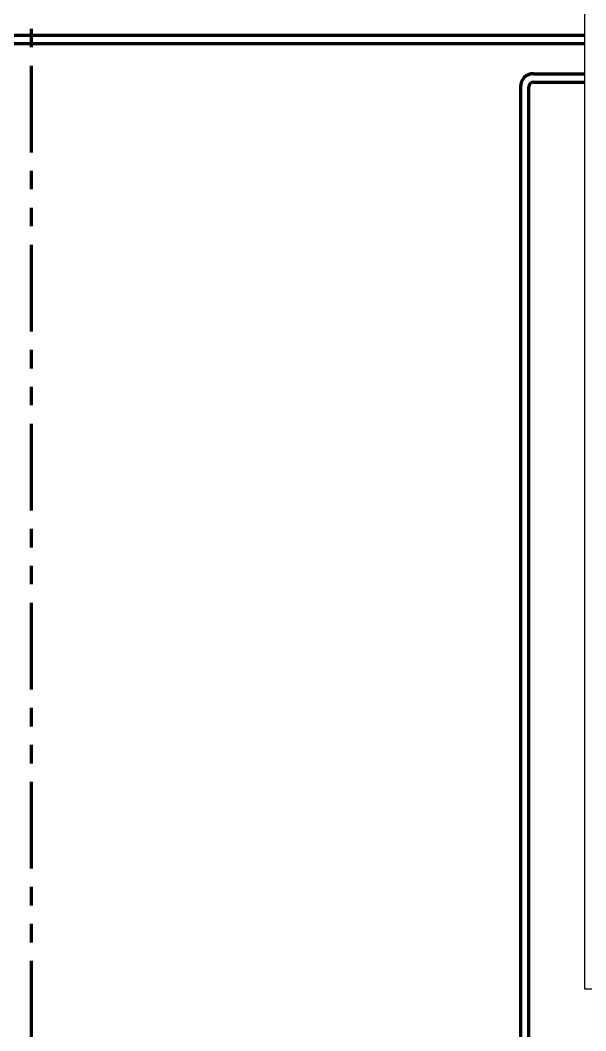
# Model space of a CAD drawing. Extents: x 0 to 34, y 0 to 22.
# Drawn here: x 11.67 to 14.73, y 5.47 to 10.94 of the extents above; entities that cross this region are included whole.
import ezdxf

# ---------------------------------------------------------------- set-up
doc = ezdxf.new("R2010")
doc.units = 0
doc.header["$LTSCALE"] = 0.375
doc.header["$MEASUREMENT"] = 0
doc.linetypes.add('PHANTOM', pattern=[2.5, 1.25, -0.25, 0.25, -0.25, 0.25, -0.25])
doc.layers.get('0').update_dxf_attribs({"color": 4})
doc.layers.add('TEXT', color=7, linetype='Continuous')

msp = doc.modelspace()

# ---------------------------------------------------------------- linework, layer by layer
at = {"lineweight": -3, "ltscale": 0.75}
for p, q in [((14.7217, 16.2686), (14.7217, 5.6958)), ((14.7217, 5.6958), (18.9508, 5.6958))]:
    msp.add_line(p, q, dxfattribs=at)
at = {"layer": 'TEXT', "color": 6, "linetype": 'PHANTOM', "lineweight": 70}
msp.add_line((11.7292, 19.4092), (11.7292, 2.5654), dxfattribs=at)
at = {"layer": 'TEXT', "lineweight": 80}
for p, q in [((0.959, 10.8554), (14.7217, 10.8554)), ((0.9595, 10.8099), (14.7217, 10.8099)), ((14.4457, 10.6474), (14.7217, 10.6474)), ((14.3757, 10.5774), (14.3757, 3.3892)), ((14.4212, 3.3887), (14.4212, 10.5769)), ((14.4462, 10.6019), (14.7217, 10.6019))]:
    msp.add_line(p, q, dxfattribs=at)
for centre, radius in [((14.4457, 10.5774), 0.07), ((14.4462, 10.5769), 0.025)]:
    msp.add_arc(centre, radius, 90, 180, dxfattribs=at)

doc.saveas('drawing.dxf')
